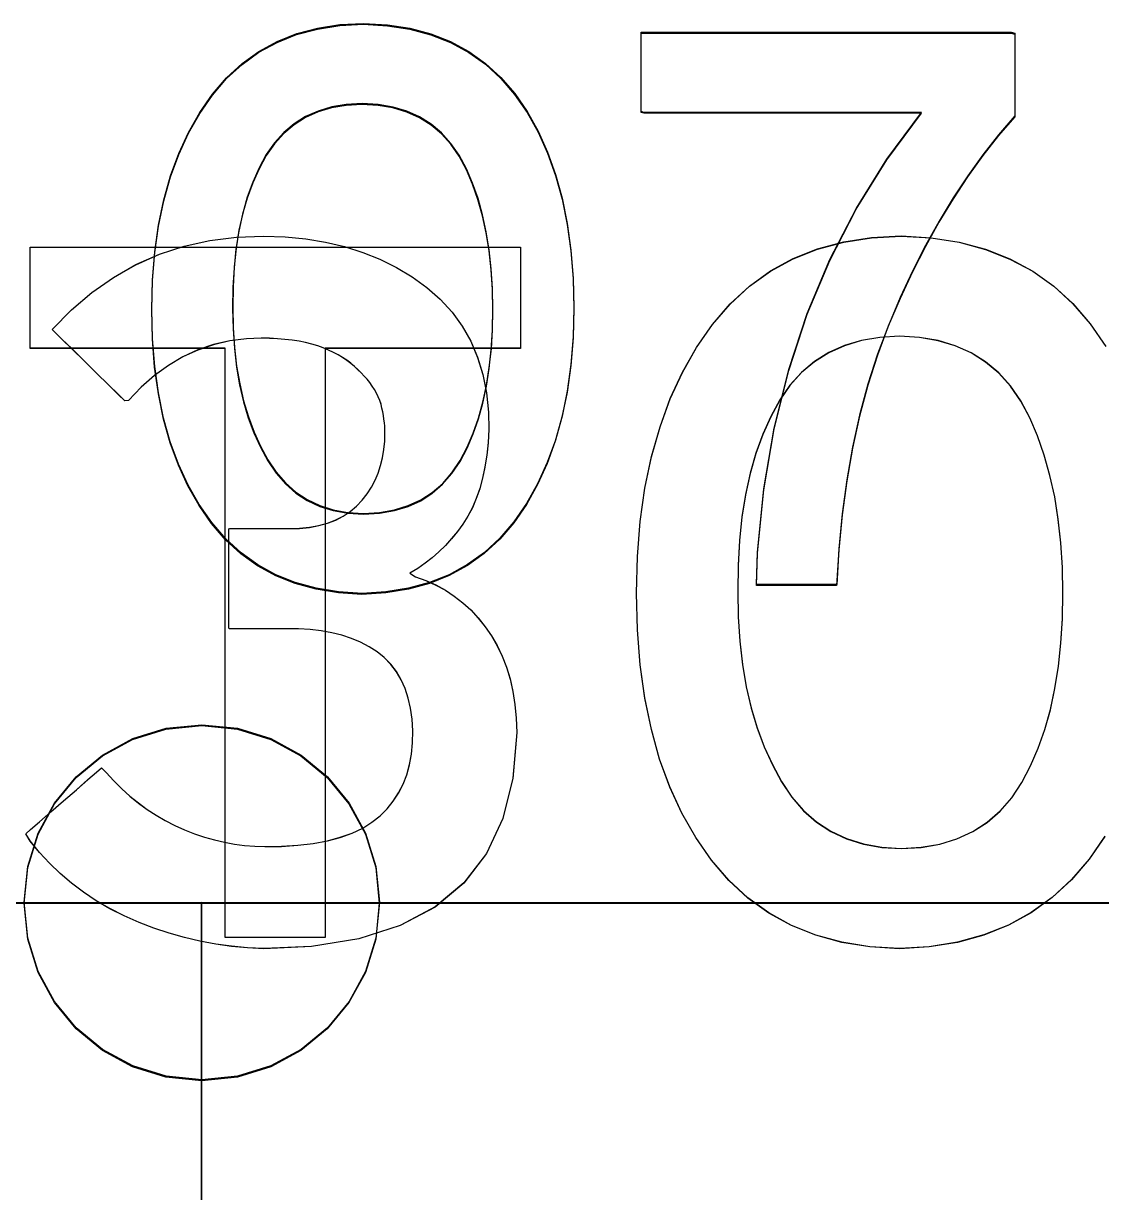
# Model space of a CAD drawing. Extents: x 1 to 47.7, y 0.2 to 35.
# Drawn here: x 35.0458 to 35.1976, y 12.1491 to 12.3136 of the extents above; entities that cross this region are included whole.
import ezdxf

# ---------------------------------------------------------------- set-up
doc = ezdxf.new("R2010")
doc.units = 0
doc.header["$MEASUREMENT"] = 0
for name, color, linetype in [('5_1___24__TARGET_LEDS___12', 7, 'CONTINUOUS'), ('6_2___8__INDEPENDENT_INPUT', 7, 'CONTINUOUS'), ('6_3___8__OPTOISO_INDEPENDE', 7, 'CONTINUOUS'), ('6_4___24__OPTOISO_INDEPEND', 7, 'CONTINUOUS'), ('6_5___8__INDEPENDENT_INPUT', 7, 'CONTINUOUS'), ('6_6___8__INDEPENDENT_INPUT', 7, 'CONTINUOUS'), ('6_7___8__OPTOISO_INDEPENDE', 7, 'CONTINUOUS'), ('6_8___8__OPTOISO_INDEPENDE', 7, 'CONTINUOUS')]:
    doc.layers.add(name, color=color, linetype=linetype)

msp = doc.modelspace()

# ---------------------------------------------------------------- linework, layer by layer
at = {"layer": '5_1___24__TARGET_LEDS___12'}
for points in [[(35.12326, 12.27351), (35.12316, 12.26939), (35.12285, 12.26547), (35.12233, 12.26173), (35.1216, 12.25819), (35.12066, 12.25483), (35.11951, 12.25167), (35.11816, 12.2487), (35.1166, 12.24591), (35.11482, 12.24333), (35.11284, 12.24103), (35.11067, 12.23902), (35.10829, 12.23731), (35.10572, 12.2359), (35.10295, 12.23479), (35.09998, 12.23398), (35.09682, 12.23347), (35.09345, 12.23326), (35.09013, 12.23347), (35.08699, 12.23398), (35.08406, 12.23478), (35.08131, 12.23588), (35.07877, 12.23728), (35.07641, 12.23897), (35.07425, 12.24095), (35.07229, 12.24323), (35.07052, 12.24578), (35.06896, 12.24852), (35.06761, 12.25146), (35.06646, 12.2546), (35.06552, 12.25794), (35.06479, 12.26148), (35.06427, 12.26522), (35.06396, 12.26916), (35.06386, 12.2733), (35.06396, 12.27742), (35.06428, 12.28136), (35.06481, 12.2851), (35.06555, 12.28866), (35.0665, 12.29202), (35.06766, 12.29519), (35.06903, 12.29816), (35.07061, 12.30095), (35.0724, 12.30354), (35.07439, 12.30585), (35.07657, 12.30785), (35.07894, 12.30956), (35.0815, 12.31095), (35.08425, 12.31205), (35.0872, 12.31283), (35.09034, 12.31332), (35.09367, 12.3135), (35.09703, 12.3133), (35.10019, 12.3128), (35.10315, 12.31201), (35.10591, 12.31093), (35.10847, 12.30954), (35.11083, 12.30787), (35.11298, 12.30589), (35.11494, 12.30362), (35.11669, 12.30107), (35.11823, 12.29832), (35.11956, 12.29537), (35.12069, 12.29222), (35.12162, 12.28888), (35.12234, 12.28533), (35.12285, 12.28159), (35.12316, 12.27765)], [(35.18534, 12.30048), (35.18305, 12.29783), (35.18084, 12.29501), (35.1787, 12.29205), (35.17664, 12.28893), (35.17466, 12.28565), (35.17276, 12.28222), (35.17094, 12.27864), (35.16919, 12.2749), (35.16752, 12.27099), (35.166, 12.26692), (35.16466, 12.26271), (35.16349, 12.25836), (35.1625, 12.25386), (35.16168, 12.24923), (35.16103, 12.24446), (35.16056, 12.23955), (35.16026, 12.2345), (35.15983, 12.2345), (35.15867, 12.2345), (35.15701, 12.2345), (35.15507, 12.2345), (35.15308, 12.2345), (35.15125, 12.2345), (35.14981, 12.2345), (35.14899, 12.2345), (35.14911, 12.23908), (35.15001, 12.24797), (35.15148, 12.25654), (35.15352, 12.26478), (35.15612, 12.27268), (35.15929, 12.28025), (35.16302, 12.28749), (35.16733, 12.2944), (35.1722, 12.30097), (35.17069, 12.30097), (35.16667, 12.30097), (35.16092, 12.30097), (35.15421, 12.30097), (35.1473, 12.30097), (35.14097, 12.30097), (35.13598, 12.30097), (35.13312, 12.30097), (35.13273, 12.30108), (35.13273, 12.3019), (35.13273, 12.30332), (35.13273, 12.30513), (35.13273, 12.30711), (35.13273, 12.30903), (35.13273, 12.31067), (35.13273, 12.31182), (35.13273, 12.31225), (35.13474, 12.31225), (35.1401, 12.31225), (35.14777, 12.31225), (35.15672, 12.31225), (35.16593, 12.31225), (35.17437, 12.31225), (35.18101, 12.31225), (35.18482, 12.31225), (35.18534, 12.31213), (35.18534, 12.31128), (35.18534, 12.30979), (35.18534, 12.30791), (35.18534, 12.30585), (35.18534, 12.30385), (35.18534, 12.30213), (35.18534, 12.30093)], [(35.11187, 12.2733), (35.11181, 12.27619), (35.11164, 12.27896), (35.11135, 12.28161), (35.11094, 12.28414), (35.11042, 12.28655), (35.10978, 12.28883), (35.10902, 12.29099), (35.10815, 12.29303), (35.10714, 12.29493), (35.10597, 12.29662), (35.10465, 12.29808), (35.10317, 12.29932), (35.10153, 12.30035), (35.09975, 12.30115), (35.0978, 12.30172), (35.09571, 12.30208), (35.09345, 12.30222), (35.09124, 12.30208), (35.08918, 12.30173), (35.08727, 12.30116), (35.08551, 12.30037), (35.0839, 12.29936), (35.08244, 12.29814), (35.08113, 12.29669), (35.07998, 12.29503), (35.07896, 12.29316), (35.07807, 12.29117), (35.0773, 12.28904), (35.07665, 12.28678), (35.07612, 12.28439), (35.07572, 12.28186), (35.07544, 12.27921), (35.07528, 12.27643), (35.07525, 12.27351), (35.07531, 12.27063), (35.07549, 12.26788), (35.0758, 12.26525), (35.07623, 12.26274), (35.07678, 12.26036), (35.07745, 12.25811), (35.07825, 12.25598), (35.07916, 12.25397), (35.0802, 12.25206), (35.08136, 12.25032), (35.08267, 12.24881), (35.08413, 12.24752), (35.08574, 12.24647), (35.0875, 12.24564), (35.08941, 12.24504), (35.09146, 12.24467), (35.09367, 12.24453), (35.09592, 12.24467), (35.09801, 12.24504), (35.09994, 12.24563), (35.10172, 12.24644), (35.10334, 12.24748), (35.1048, 12.24875), (35.10611, 12.25025), (35.10726, 12.25196), (35.10824, 12.25385), (35.10909, 12.25584), (35.10983, 12.25795), (35.11045, 12.26018), (35.11096, 12.26255), (35.11136, 12.26505), (35.11164, 12.26767), (35.11181, 12.27042)], [(35.09589, 12.18979), (35.09538, 12.18475), (35.09393, 12.18005), (35.09162, 12.17581), (35.08857, 12.17211), (35.08487, 12.16906), (35.08063, 12.16675), (35.07594, 12.1653), (35.07091, 12.16479), (35.06586, 12.1653), (35.06116, 12.16675), (35.05691, 12.16906), (35.05321, 12.17211), (35.05016, 12.17581), (35.04786, 12.18005), (35.0464, 12.18475), (35.0459, 12.18979), (35.0464, 12.19482), (35.04786, 12.19952), (35.05016, 12.20376), (35.05321, 12.20746), (35.05691, 12.21051), (35.06116, 12.21282), (35.06586, 12.21427), (35.07091, 12.21478), (35.07594, 12.21427), (35.08063, 12.21282), (35.08487, 12.21051), (35.08857, 12.20746), (35.09162, 12.20376), (35.09393, 12.19952), (35.09538, 12.19482)]]:
    msp.add_lwpolyline(points, close=True, dxfattribs=at)
for points in [[(34.77089, 12.1398), (34.77089, 12.18979), (35.07088, 12.18977)], [(35.07088, 12.1398), (35.07088, 12.18979), (35.37088, 12.18977)]]:
    msp.add_lwpolyline(points, dxfattribs=at)
at = {"layer": '6_2___8__INDEPENDENT_INPUT'}
msp.add_lwpolyline([(35.11525, 12.2138), (35.11469, 12.20736), (35.11326, 12.20169), (35.11096, 12.19678), (35.10779, 12.19263), (35.10374, 12.18925), (35.09882, 12.18664), (35.09303, 12.18479), (35.08636, 12.1837), (35.07963, 12.18339), (35.07735, 12.1835), (35.07509, 12.18371), (35.07286, 12.18402), (35.07065, 12.18443), (35.06847, 12.18494), (35.06631, 12.18555), (35.06418, 12.18627), (35.06207, 12.18708), (35.05998, 12.188), (35.05797, 12.18902), (35.05606, 12.19013), (35.05426, 12.19133), (35.05255, 12.1926), (35.05095, 12.19396), (35.04945, 12.19541), (35.04805, 12.19693), (35.04676, 12.19854), (35.04613, 12.19956), (35.04681, 12.20015), (35.04805, 12.20123), (35.04966, 12.20263), (35.05145, 12.2042), (35.05325, 12.20577), (35.05486, 12.20717), (35.05609, 12.20825), (35.05677, 12.20884), (35.05744, 12.2082), (35.05852, 12.20701), (35.05964, 12.2059), (35.06079, 12.20486), (35.06198, 12.20389), (35.0632, 12.20299), (35.06447, 12.20217), (35.06577, 12.20141), (35.0671, 12.20072), (35.06849, 12.20011), (35.06989, 12.19957), (35.07129, 12.19909), (35.0727, 12.19869), (35.07411, 12.19836), (35.07552, 12.1981), (35.07694, 12.19792), (35.07836, 12.1978), (35.07978, 12.19775), (35.08211, 12.19779), (35.08443, 12.19795), (35.08659, 12.19821), (35.08858, 12.19858), (35.0904, 12.19906), (35.09206, 12.19966), (35.09355, 12.20036), (35.09486, 12.20118), (35.09602, 12.20211), (35.097, 12.20309), (35.09786, 12.20415), (35.09861, 12.2053), (35.09924, 12.20654), (35.09975, 12.20787), (35.10014, 12.20928), (35.10042, 12.21078), (35.10058, 12.21237), (35.10062, 12.21404), (35.10052, 12.21568), (35.1003, 12.21722), (35.09997, 12.21866), (35.09952, 12.22), (35.09896, 12.22124), (35.09829, 12.22237), (35.0975, 12.22341), (35.09659, 12.22435), (35.09557, 12.22517), (35.09445, 12.22589), (35.09325, 12.22651), (35.09197, 12.22705), (35.09063, 12.2275), (35.08921, 12.22786), (35.08771, 12.22813), (35.08614, 12.22831), (35.0845, 12.22841), (35.08346, 12.22842), (35.08291, 12.22842), (35.0819, 12.22842), (35.08058, 12.22842), (35.07912, 12.22842), (35.07765, 12.22842), (35.07633, 12.22842), (35.07532, 12.22842), (35.07477, 12.22842), (35.07471, 12.22859), (35.07471, 12.22959), (35.07471, 12.23129), (35.07471, 12.23345), (35.07471, 12.23581), (35.07471, 12.23813), (35.07471, 12.24018), (35.07471, 12.24171), (35.07471, 12.24247), (35.07487, 12.24251), (35.07556, 12.24251), (35.07666, 12.24251), (35.07801, 12.24251), (35.07947, 12.24251), (35.08089, 12.24251), (35.08212, 12.24251), (35.083, 12.24251), (35.08339, 12.24251), (35.08467, 12.24255), (35.08607, 12.24269), (35.08739, 12.24293), (35.08861, 12.24328), (35.08976, 12.24372), (35.09082, 12.24427), (35.09179, 12.24492), (35.09268, 12.24568), (35.09348, 12.24653), (35.09416, 12.24742), (35.09477, 12.24835), (35.09529, 12.24932), (35.09573, 12.25033), (35.09608, 12.25139), (35.09636, 12.25249), (35.09655, 12.25364), (35.09666, 12.25483), (35.09669, 12.25595), (35.09668, 12.25643), (35.09666, 12.25692), (35.09661, 12.25741), (35.09655, 12.25792), (35.09647, 12.25843), (35.09638, 12.25894), (35.09627, 12.25947), (35.09614, 12.26), (35.09598, 12.26054), (35.09575, 12.26106), (35.09549, 12.26158), (35.09521, 12.26208), (35.09489, 12.26258), (35.09455, 12.26306), (35.09417, 12.26353), (35.09377, 12.26398), (35.09334, 12.26443), (35.09289, 12.26488), (35.09239, 12.26534), (35.09187, 12.26577), (35.09131, 12.26619), (35.09072, 12.26659), (35.09009, 12.26696), (35.08943, 12.26732), (35.08874, 12.26765), (35.08801, 12.26796), (35.08723, 12.26824), (35.0864, 12.26848), (35.08552, 12.2687), (35.08459, 12.26888), (35.08362, 12.26903), (35.0826, 12.26915), (35.08154, 12.26923), (35.08043, 12.26929), (35.07928, 12.26931), (35.0772, 12.26923), (35.07484, 12.26893), (35.07255, 12.2684), (35.07035, 12.26765), (35.06823, 12.26668), (35.0662, 12.26548), (35.06424, 12.26405), (35.06237, 12.26241), (35.06058, 12.26053), (35.06006, 12.26052), (35.05914, 12.26141), (35.05777, 12.26277), (35.05611, 12.2644), (35.05434, 12.26613), (35.05266, 12.26779), (35.05123, 12.26919), (35.05024, 12.27016), (35.04987, 12.27053), (35.05259, 12.2733), (35.05545, 12.27575), (35.05847, 12.27787), (35.06164, 12.27966), (35.06495, 12.28112), (35.06842, 12.28226), (35.07204, 12.28306), (35.07581, 12.28354), (35.0796, 12.28368), (35.08262, 12.28357), (35.08553, 12.28329), (35.08832, 12.28283), (35.09099, 12.2822), (35.09355, 12.2814), (35.09598, 12.28042), (35.0983, 12.27927), (35.10051, 12.27795), (35.10259, 12.27645), (35.10447, 12.27479), (35.10613, 12.27297), (35.10756, 12.271), (35.10876, 12.26889), (35.10973, 12.26662), (35.11047, 12.2642), (35.11099, 12.26163), (35.11128, 12.25891), (35.11132, 12.25647), (35.1112, 12.25461), (35.11102, 12.25285), (35.11076, 12.25118), (35.11042, 12.24961), (35.11002, 12.24813), (35.10954, 12.24675), (35.10899, 12.24546), (35.10836, 12.24427), (35.10765, 12.24316), (35.10688, 12.2421), (35.10606, 12.24109), (35.1052, 12.24015), (35.10429, 12.23925), (35.10334, 12.23842), (35.10235, 12.23764), (35.1013, 12.23691), (35.10021, 12.23624), (35.10099, 12.23574), (35.10246, 12.2352), (35.10386, 12.23457), (35.10519, 12.23384), (35.10645, 12.23301), (35.10764, 12.23208), (35.10876, 12.23106), (35.10981, 12.22993), (35.11079, 12.22871), (35.11169, 12.22741), (35.1125, 12.22603), (35.1132, 12.22456), (35.1138, 12.223), (35.1143, 12.22134), (35.11469, 12.21959), (35.11498, 12.21775), (35.11516, 12.21582)], close=True, dxfattribs=at)
at = {"layer": '6_3___8__OPTOISO_INDEPENDE'}
msp.add_lwpolyline([(35.11525, 12.2138), (35.11469, 12.20736), (35.11326, 12.20169), (35.11096, 12.19678), (35.10779, 12.19263), (35.10374, 12.18925), (35.09882, 12.18664), (35.09303, 12.18479), (35.08636, 12.1837), (35.07963, 12.18339), (35.07735, 12.1835), (35.07509, 12.18371), (35.07286, 12.18402), (35.07065, 12.18443), (35.06847, 12.18494), (35.06631, 12.18555), (35.06418, 12.18627), (35.06207, 12.18708), (35.05998, 12.188), (35.05797, 12.18902), (35.05606, 12.19013), (35.05426, 12.19133), (35.05255, 12.1926), (35.05095, 12.19396), (35.04945, 12.19541), (35.04805, 12.19693), (35.04676, 12.19854), (35.04613, 12.19956), (35.04681, 12.20015), (35.04805, 12.20123), (35.04966, 12.20263), (35.05145, 12.2042), (35.05325, 12.20577), (35.05486, 12.20717), (35.05609, 12.20825), (35.05677, 12.20884), (35.05744, 12.2082), (35.05852, 12.20701), (35.05964, 12.2059), (35.06079, 12.20486), (35.06198, 12.20389), (35.0632, 12.20299), (35.06447, 12.20217), (35.06577, 12.20141), (35.0671, 12.20072), (35.06849, 12.20011), (35.06989, 12.19957), (35.07129, 12.19909), (35.0727, 12.19869), (35.07411, 12.19836), (35.07552, 12.1981), (35.07694, 12.19792), (35.07836, 12.1978), (35.07978, 12.19775), (35.08211, 12.19779), (35.08443, 12.19795), (35.08659, 12.19821), (35.08858, 12.19858), (35.0904, 12.19906), (35.09206, 12.19966), (35.09355, 12.20036), (35.09486, 12.20118), (35.09602, 12.20211), (35.097, 12.20309), (35.09786, 12.20415), (35.09861, 12.2053), (35.09924, 12.20654), (35.09975, 12.20787), (35.10014, 12.20928), (35.10042, 12.21078), (35.10058, 12.21237), (35.10062, 12.21404), (35.10052, 12.21568), (35.1003, 12.21722), (35.09997, 12.21866), (35.09952, 12.22), (35.09896, 12.22124), (35.09829, 12.22237), (35.0975, 12.22341), (35.09659, 12.22435), (35.09557, 12.22517), (35.09445, 12.22589), (35.09325, 12.22651), (35.09197, 12.22705), (35.09063, 12.2275), (35.08921, 12.22786), (35.08771, 12.22813), (35.08614, 12.22831), (35.0845, 12.22841), (35.08346, 12.22842), (35.08291, 12.22842), (35.0819, 12.22842), (35.08058, 12.22842), (35.07912, 12.22842), (35.07765, 12.22842), (35.07633, 12.22842), (35.07532, 12.22842), (35.07477, 12.22842), (35.07471, 12.22859), (35.07471, 12.22959), (35.07471, 12.23129), (35.07471, 12.23345), (35.07471, 12.23581), (35.07471, 12.23813), (35.07471, 12.24018), (35.07471, 12.24171), (35.07471, 12.24247), (35.07487, 12.24251), (35.07556, 12.24251), (35.07666, 12.24251), (35.07801, 12.24251), (35.07947, 12.24251), (35.08089, 12.24251), (35.08212, 12.24251), (35.083, 12.24251), (35.08339, 12.24251), (35.08467, 12.24255), (35.08607, 12.24269), (35.08739, 12.24293), (35.08861, 12.24328), (35.08976, 12.24372), (35.09082, 12.24427), (35.09179, 12.24492), (35.09268, 12.24568), (35.09348, 12.24653), (35.09416, 12.24742), (35.09477, 12.24835), (35.09529, 12.24932), (35.09573, 12.25033), (35.09608, 12.25139), (35.09636, 12.25249), (35.09655, 12.25364), (35.09666, 12.25483), (35.09669, 12.25595), (35.09668, 12.25643), (35.09666, 12.25692), (35.09661, 12.25741), (35.09655, 12.25792), (35.09647, 12.25843), (35.09638, 12.25894), (35.09627, 12.25947), (35.09614, 12.26), (35.09598, 12.26054), (35.09575, 12.26106), (35.09549, 12.26158), (35.09521, 12.26208), (35.09489, 12.26258), (35.09455, 12.26306), (35.09417, 12.26353), (35.09377, 12.26398), (35.09334, 12.26443), (35.09289, 12.26488), (35.09239, 12.26534), (35.09187, 12.26577), (35.09131, 12.26619), (35.09072, 12.26659), (35.09009, 12.26696), (35.08943, 12.26732), (35.08874, 12.26765), (35.08801, 12.26796), (35.08723, 12.26824), (35.0864, 12.26848), (35.08552, 12.2687), (35.08459, 12.26888), (35.08362, 12.26903), (35.0826, 12.26915), (35.08154, 12.26923), (35.08043, 12.26929), (35.07928, 12.26931), (35.0772, 12.26923), (35.07484, 12.26893), (35.07255, 12.2684), (35.07035, 12.26765), (35.06823, 12.26668), (35.0662, 12.26548), (35.06424, 12.26405), (35.06237, 12.26241), (35.06058, 12.26053), (35.06006, 12.26052), (35.05914, 12.26141), (35.05777, 12.26277), (35.05611, 12.2644), (35.05434, 12.26613), (35.05266, 12.26779), (35.05123, 12.26919), (35.05024, 12.27016), (35.04987, 12.27053), (35.05259, 12.2733), (35.05545, 12.27575), (35.05847, 12.27787), (35.06164, 12.27966), (35.06495, 12.28112), (35.06842, 12.28226), (35.07204, 12.28306), (35.07581, 12.28354), (35.0796, 12.28368), (35.08262, 12.28357), (35.08553, 12.28329), (35.08832, 12.28283), (35.09099, 12.2822), (35.09355, 12.2814), (35.09598, 12.28042), (35.0983, 12.27927), (35.10051, 12.27795), (35.10259, 12.27645), (35.10447, 12.27479), (35.10613, 12.27297), (35.10756, 12.271), (35.10876, 12.26889), (35.10973, 12.26662), (35.11047, 12.2642), (35.11099, 12.26163), (35.11128, 12.25891), (35.11132, 12.25647), (35.1112, 12.25461), (35.11102, 12.25285), (35.11076, 12.25118), (35.11042, 12.24961), (35.11002, 12.24813), (35.10954, 12.24675), (35.10899, 12.24546), (35.10836, 12.24427), (35.10765, 12.24316), (35.10688, 12.2421), (35.10606, 12.24109), (35.1052, 12.24015), (35.10429, 12.23925), (35.10334, 12.23842), (35.10235, 12.23764), (35.1013, 12.23691), (35.10021, 12.23624), (35.10099, 12.23574), (35.10246, 12.2352), (35.10386, 12.23457), (35.10519, 12.23384), (35.10645, 12.23301), (35.10764, 12.23208), (35.10876, 12.23106), (35.10981, 12.22993), (35.11079, 12.22871), (35.11169, 12.22741), (35.1125, 12.22603), (35.1132, 12.22456), (35.1138, 12.223), (35.1143, 12.22134), (35.11469, 12.21959), (35.11498, 12.21775), (35.11516, 12.21582)], close=True, dxfattribs=at)
at = {"layer": '6_4___24__OPTOISO_INDEPEND'}
for points in [[(35.12328, 12.27364), (35.12317, 12.26952), (35.12286, 12.2656), (35.12234, 12.26186), (35.12161, 12.25832), (35.12067, 12.25496), (35.11953, 12.2518), (35.11817, 12.24883), (35.11661, 12.24604), (35.11483, 12.24346), (35.11286, 12.24115), (35.11068, 12.23915), (35.10831, 12.23744), (35.10574, 12.23603), (35.10297, 12.23492), (35.1, 12.23411), (35.09683, 12.2336), (35.09347, 12.23338), (35.09014, 12.2336), (35.08701, 12.23411), (35.08407, 12.23491), (35.08133, 12.23601), (35.07878, 12.2374), (35.07643, 12.23909), (35.07427, 12.24108), (35.07231, 12.24336), (35.07054, 12.24591), (35.06898, 12.24865), (35.06762, 12.25159), (35.06647, 12.25473), (35.06554, 12.25807), (35.06481, 12.26161), (35.06429, 12.26535), (35.06397, 12.26928), (35.06387, 12.27342), (35.06398, 12.27755), (35.06429, 12.28149), (35.06482, 12.28523), (35.06556, 12.28879), (35.06651, 12.29215), (35.06767, 12.29531), (35.06904, 12.29829), (35.07062, 12.30108), (35.07241, 12.30367), (35.0744, 12.30598), (35.07658, 12.30798), (35.07895, 12.30969), (35.08151, 12.31108), (35.08427, 12.31218), (35.08721, 12.31296), (35.09035, 12.31345), (35.09368, 12.31363), (35.09704, 12.31343), (35.1002, 12.31293), (35.10316, 12.31214), (35.10592, 12.31106), (35.10848, 12.30967), (35.11084, 12.30799), (35.113, 12.30602), (35.11495, 12.30375), (35.1167, 12.3012), (35.11824, 12.29845), (35.11958, 12.2955), (35.12071, 12.29235), (35.12163, 12.28901), (35.12235, 12.28546), (35.12287, 12.28172), (35.12317, 12.27778)], [(35.18536, 12.30061), (35.18306, 12.29795), (35.18085, 12.29514), (35.17871, 12.29218), (35.17665, 12.28906), (35.17467, 12.28578), (35.17277, 12.28235), (35.17095, 12.27877), (35.1692, 12.27503), (35.16754, 12.27112), (35.16602, 12.26705), (35.16467, 12.26283), (35.1635, 12.25848), (35.16251, 12.25399), (35.16169, 12.24936), (35.16104, 12.24459), (35.16057, 12.23968), (35.16028, 12.23463), (35.15984, 12.23463), (35.15868, 12.23463), (35.15702, 12.23463), (35.15508, 12.23463), (35.15309, 12.23463), (35.15126, 12.23463), (35.14982, 12.23463), (35.149, 12.23463), (35.14912, 12.23921), (35.15003, 12.2481), (35.15149, 12.25667), (35.15353, 12.2649), (35.15613, 12.27281), (35.1593, 12.28038), (35.16304, 12.28762), (35.16734, 12.29452), (35.17221, 12.3011), (35.1707, 12.3011), (35.16669, 12.3011), (35.16093, 12.3011), (35.15422, 12.3011), (35.14731, 12.3011), (35.14098, 12.3011), (35.136, 12.3011), (35.13314, 12.3011), (35.13274, 12.30121), (35.13274, 12.30203), (35.13274, 12.30345), (35.13274, 12.30526), (35.13274, 12.30724), (35.13274, 12.30916), (35.13274, 12.3108), (35.13274, 12.31195), (35.13274, 12.31238), (35.13476, 12.31238), (35.14011, 12.31238), (35.14778, 12.31238), (35.15673, 12.31238), (35.16594, 12.31238), (35.17438, 12.31238), (35.18102, 12.31238), (35.18483, 12.31238), (35.18536, 12.31226), (35.18536, 12.31141), (35.18536, 12.30992), (35.18536, 12.30804), (35.18536, 12.30598), (35.18536, 12.30397), (35.18536, 12.30226), (35.18536, 12.30106)], [(35.11188, 12.27342), (35.11183, 12.27632), (35.11165, 12.27909), (35.11136, 12.28174), (35.11095, 12.28427), (35.11043, 12.28667), (35.10979, 12.28896), (35.10903, 12.29112), (35.10816, 12.29316), (35.10715, 12.29506), (35.10598, 12.29674), (35.10466, 12.29821), (35.10318, 12.29945), (35.10155, 12.30047), (35.09976, 12.30127), (35.09782, 12.30185), (35.09572, 12.30221), (35.09347, 12.30235), (35.09125, 12.30221), (35.08919, 12.30186), (35.08728, 12.30129), (35.08552, 12.3005), (35.08391, 12.29949), (35.08245, 12.29826), (35.08115, 12.29682), (35.07999, 12.29516), (35.07898, 12.29329), (35.07808, 12.2913), (35.07731, 12.28917), (35.07666, 12.28691), (35.07614, 12.28451), (35.07573, 12.28199), (35.07545, 12.27934), (35.0753, 12.27656), (35.07526, 12.27364), (35.07532, 12.27076), (35.07551, 12.26801), (35.07581, 12.26538), (35.07624, 12.26287), (35.07679, 12.26049), (35.07746, 12.25824), (35.07826, 12.25611), (35.07918, 12.2541), (35.08021, 12.25219), (35.08137, 12.25045), (35.08269, 12.24894), (35.08415, 12.24765), (35.08576, 12.2466), (35.08752, 12.24577), (35.08942, 12.24517), (35.09148, 12.2448), (35.09368, 12.24466), (35.09593, 12.2448), (35.09802, 12.24517), (35.09996, 12.24576), (35.10173, 12.24657), (35.10335, 12.24761), (35.10482, 12.24888), (35.10612, 12.25037), (35.10727, 12.25209), (35.10826, 12.25398), (35.1091, 12.25596), (35.10984, 12.25808), (35.11046, 12.26031), (35.11098, 12.26268), (35.11137, 12.26517), (35.11166, 12.2678), (35.11183, 12.27055)], [(35.09591, 12.18992), (35.0954, 12.18488), (35.09394, 12.18019), (35.09163, 12.17594), (35.08858, 12.17224), (35.08488, 12.16919), (35.08064, 12.16688), (35.07595, 12.16543), (35.07092, 12.16492), (35.06588, 12.16543), (35.06118, 12.16688), (35.05693, 12.16919), (35.05323, 12.17224), (35.05018, 12.17594), (35.04787, 12.18019), (35.04642, 12.18488), (35.04591, 12.18992), (35.04642, 12.19495), (35.04787, 12.19965), (35.05018, 12.20389), (35.05323, 12.20759), (35.05693, 12.21064), (35.06118, 12.21295), (35.06588, 12.21441), (35.07092, 12.21491), (35.07595, 12.21441), (35.08064, 12.21295), (35.08488, 12.21064), (35.08858, 12.20759), (35.09163, 12.20389), (35.09394, 12.19965), (35.0954, 12.19495)]]:
    msp.add_lwpolyline(points, close=True, dxfattribs=at)
for points in [[(34.77089, 12.13994), (34.77089, 12.18992), (35.0709, 12.1899)], [(35.0709, 12.13994), (35.0709, 12.18992), (35.37089, 12.1899)]]:
    msp.add_lwpolyline(points, dxfattribs=at)
at = {"layer": '6_5___8__INDEPENDENT_INPUT'}
for points in [[(35.19803, 12.19922), (35.19581, 12.19599), (35.19334, 12.19311), (35.19061, 12.1906), (35.18765, 12.18847), (35.18443, 12.1867), (35.18097, 12.18532), (35.17726, 12.1843), (35.1733, 12.18366), (35.16909, 12.1834), (35.16493, 12.18366), (35.16101, 12.1843), (35.15734, 12.1853), (35.15391, 12.18667), (35.15072, 12.18842), (35.14778, 12.19053), (35.14508, 12.19302), (35.14263, 12.19587), (35.14042, 12.19905), (35.13847, 12.20248), (35.13678, 12.20616), (35.13535, 12.21008), (35.13418, 12.21425), (35.13326, 12.21868), (35.13261, 12.22335), (35.13222, 12.22827), (35.13209, 12.23345), (35.13223, 12.23861), (35.13262, 12.24353), (35.13328, 12.24821), (35.13421, 12.25265), (35.1354, 12.25685), (35.13685, 12.26081), (35.13856, 12.26453), (35.14054, 12.26801), (35.14278, 12.27125), (35.14526, 12.27414), (35.14798, 12.27665), (35.15094, 12.27878), (35.15415, 12.28052), (35.15759, 12.28189), (35.16127, 12.28287), (35.16519, 12.28348), (35.16935, 12.2837), (35.17355, 12.28345), (35.17751, 12.28283), (35.18121, 12.28184), (35.18466, 12.28048), (35.18786, 12.27876), (35.19081, 12.27666), (35.1935, 12.27419), (35.19595, 12.27135), (35.19814, 12.26817)], [(35.08828, 12.2679), (35.08828, 12.18496), (35.07418, 12.18496), (35.07418, 12.2679), (35.04673, 12.2679), (35.04673, 12.28214), (35.11578, 12.28214), (35.11578, 12.2679), (35.08828, 12.2679)]]:
    msp.add_lwpolyline(points, dxfattribs=at)
msp.add_lwpolyline([(35.19211, 12.23345), (35.19204, 12.23706), (35.19182, 12.24053), (35.19146, 12.24384), (35.19095, 12.247), (35.19029, 12.25001), (35.18949, 12.25287), (35.18854, 12.25557), (35.18745, 12.25812), (35.18619, 12.26049), (35.18473, 12.2626), (35.18308, 12.26443), (35.18123, 12.26598), (35.17919, 12.26726), (35.17695, 12.26826), (35.17453, 12.26898), (35.17191, 12.26943), (35.16909, 12.2696), (35.16633, 12.26943), (35.16375, 12.26899), (35.16135, 12.26827), (35.15915, 12.26729), (35.15714, 12.26603), (35.15532, 12.2645), (35.15369, 12.26269), (35.15225, 12.26062), (35.15098, 12.25829), (35.14986, 12.25579), (35.1489, 12.25313), (35.14809, 12.2503), (35.14743, 12.24731), (35.14692, 12.24416), (35.14657, 12.24084), (35.14638, 12.23736), (35.14634, 12.23372), (35.14641, 12.23012), (35.14664, 12.22667), (35.14702, 12.22338), (35.14755, 12.22025), (35.14824, 12.21728), (35.14908, 12.21446), (35.15008, 12.2118), (35.15122, 12.20929), (35.15251, 12.2069), (35.15397, 12.20472), (35.15561, 12.20283), (35.15743, 12.20123), (35.15945, 12.19991), (35.16164, 12.19888), (35.16403, 12.19813), (35.1666, 12.19767), (35.16935, 12.1975), (35.17216, 12.19767), (35.17478, 12.19812), (35.1772, 12.19886), (35.17942, 12.19988), (35.18144, 12.20118), (35.18327, 12.20277), (35.1849, 12.20463), (35.18634, 12.20678), (35.18757, 12.20914), (35.18863, 12.21162), (35.18956, 12.21426), (35.19034, 12.21706), (35.19098, 12.22001), (35.19147, 12.22313), (35.19183, 12.22641), (35.19204, 12.22985)], close=True, dxfattribs=at)
at = {"layer": '6_6___8__INDEPENDENT_INPUT'}
msp.add_lwpolyline([(35.11525, 12.21381), (35.11469, 12.20737), (35.11326, 12.20169), (35.11096, 12.19678), (35.10779, 12.19264), (35.10374, 12.18926), (35.09882, 12.18664), (35.09303, 12.18479), (35.08636, 12.18371), (35.07963, 12.1834), (35.07735, 12.18351), (35.07509, 12.18372), (35.07286, 12.18403), (35.07065, 12.18444), (35.06847, 12.18495), (35.06631, 12.18556), (35.06418, 12.18627), (35.06207, 12.18708), (35.05998, 12.188), (35.05797, 12.18903), (35.05606, 12.19014), (35.05426, 12.19133), (35.05255, 12.19261), (35.05095, 12.19397), (35.04945, 12.19541), (35.04805, 12.19694), (35.04676, 12.19855), (35.04613, 12.19957), (35.04681, 12.20016), (35.04805, 12.20124), (35.04966, 12.20264), (35.05145, 12.20421), (35.05325, 12.20577), (35.05486, 12.20718), (35.05609, 12.20825), (35.05677, 12.20885), (35.05744, 12.2082), (35.05852, 12.20702), (35.05964, 12.20591), (35.06079, 12.20487), (35.06198, 12.2039), (35.0632, 12.203), (35.06447, 12.20217), (35.06577, 12.20142), (35.0671, 12.20073), (35.06849, 12.20012), (35.06989, 12.19957), (35.07129, 12.1991), (35.0727, 12.1987), (35.07411, 12.19837), (35.07552, 12.19811), (35.07694, 12.19792), (35.07836, 12.19781), (35.07978, 12.19776), (35.08211, 12.1978), (35.08443, 12.19795), (35.08659, 12.19821), (35.08858, 12.19859), (35.0904, 12.19907), (35.09206, 12.19966), (35.09355, 12.20037), (35.09486, 12.20119), (35.09602, 12.20211), (35.097, 12.20309), (35.09786, 12.20416), (35.09861, 12.20531), (35.09924, 12.20655), (35.09975, 12.20788), (35.10014, 12.20929), (35.10042, 12.21079), (35.10058, 12.21238), (35.10062, 12.21405), (35.10052, 12.21569), (35.1003, 12.21723), (35.09997, 12.21867), (35.09952, 12.22), (35.09896, 12.22124), (35.09829, 12.22238), (35.0975, 12.22342), (35.09659, 12.22435), (35.09557, 12.22518), (35.09445, 12.22589), (35.09325, 12.22652), (35.09197, 12.22705), (35.09063, 12.2275), (35.08921, 12.22786), (35.08771, 12.22813), (35.08614, 12.22832), (35.0845, 12.22841), (35.08346, 12.22843), (35.08291, 12.22843), (35.0819, 12.22843), (35.08058, 12.22843), (35.07912, 12.22843), (35.07765, 12.22843), (35.07633, 12.22843), (35.07532, 12.22843), (35.07477, 12.22843), (35.07471, 12.2286), (35.07471, 12.2296), (35.07471, 12.2313), (35.07471, 12.23345), (35.07471, 12.23581), (35.07471, 12.23814), (35.07471, 12.24019), (35.07471, 12.24172), (35.07471, 12.24248), (35.07487, 12.24252), (35.07556, 12.24252), (35.07666, 12.24252), (35.07801, 12.24252), (35.07947, 12.24252), (35.08089, 12.24252), (35.08212, 12.24252), (35.083, 12.24252), (35.08339, 12.24252), (35.08467, 12.24256), (35.08607, 12.2427), (35.08739, 12.24294), (35.08861, 12.24328), (35.08976, 12.24373), (35.09082, 12.24428), (35.09179, 12.24493), (35.09268, 12.24569), (35.09348, 12.24654), (35.09416, 12.24743), (35.09477, 12.24835), (35.09529, 12.24933), (35.09573, 12.25034), (35.09608, 12.2514), (35.09636, 12.2525), (35.09655, 12.25365), (35.09666, 12.25483), (35.09669, 12.25595), (35.09668, 12.25644), (35.09666, 12.25693), (35.09661, 12.25742), (35.09655, 12.25792), (35.09647, 12.25843), (35.09638, 12.25895), (35.09627, 12.25947), (35.09614, 12.26001), (35.09598, 12.26054), (35.09575, 12.26107), (35.09549, 12.26159), (35.09521, 12.26209), (35.09489, 12.26258), (35.09455, 12.26306), (35.09417, 12.26353), (35.09377, 12.26399), (35.09334, 12.26443), (35.09289, 12.26489), (35.09239, 12.26534), (35.09187, 12.26578), (35.09131, 12.2662), (35.09072, 12.26659), (35.09009, 12.26697), (35.08943, 12.26732), (35.08874, 12.26765), (35.08801, 12.26797), (35.08723, 12.26825), (35.0864, 12.26849), (35.08552, 12.2687), (35.08459, 12.26888), (35.08362, 12.26903), (35.0826, 12.26915), (35.08154, 12.26924), (35.08043, 12.2693), (35.07928, 12.26932), (35.0772, 12.26924), (35.07484, 12.26894), (35.07255, 12.26841), (35.07035, 12.26766), (35.06823, 12.26669), (35.0662, 12.26549), (35.06424, 12.26406), (35.06237, 12.26241), (35.06058, 12.26054), (35.06006, 12.26052), (35.05914, 12.26142), (35.05777, 12.26277), (35.05611, 12.26441), (35.05434, 12.26614), (35.05266, 12.2678), (35.05123, 12.2692), (35.05024, 12.27017), (35.04987, 12.27053), (35.05259, 12.27331), (35.05545, 12.27576), (35.05847, 12.27788), (35.06164, 12.27967), (35.06495, 12.28113), (35.06842, 12.28226), (35.07204, 12.28307), (35.07581, 12.28355), (35.0796, 12.28369), (35.08262, 12.28358), (35.08553, 12.28329), (35.08832, 12.28284), (35.09099, 12.28221), (35.09355, 12.2814), (35.09598, 12.28043), (35.0983, 12.27928), (35.10051, 12.27796), (35.10259, 12.27646), (35.10447, 12.27479), (35.10613, 12.27298), (35.10756, 12.27101), (35.10876, 12.26889), (35.10973, 12.26663), (35.11047, 12.26421), (35.11099, 12.26164), (35.11128, 12.25892), (35.11132, 12.25647), (35.1112, 12.25462), (35.11102, 12.25285), (35.11076, 12.25119), (35.11042, 12.24962), (35.11002, 12.24814), (35.10954, 12.24676), (35.10899, 12.24547), (35.10836, 12.24428), (35.10765, 12.24316), (35.10688, 12.24211), (35.10606, 12.2411), (35.1052, 12.24015), (35.10429, 12.23926), (35.10334, 12.23842), (35.10235, 12.23764), (35.1013, 12.23692), (35.10021, 12.23625), (35.10099, 12.23574), (35.10246, 12.23521), (35.10386, 12.23458), (35.10519, 12.23385), (35.10645, 12.23302), (35.10764, 12.23209), (35.10876, 12.23106), (35.10981, 12.22994), (35.11079, 12.22871), (35.11169, 12.22742), (35.1125, 12.22604), (35.1132, 12.22457), (35.1138, 12.223), (35.1143, 12.22135), (35.11469, 12.2196), (35.11498, 12.21776), (35.11516, 12.21583)], close=True, dxfattribs=at)
at = {"layer": '6_7___8__OPTOISO_INDEPENDE'}
msp.add_lwpolyline([(35.11525, 12.2138), (35.11469, 12.20736), (35.11326, 12.20169), (35.11096, 12.19678), (35.10779, 12.19263), (35.10374, 12.18925), (35.09882, 12.18664), (35.09303, 12.18479), (35.08636, 12.1837), (35.07963, 12.18339), (35.07735, 12.1835), (35.07509, 12.18371), (35.07286, 12.18402), (35.07065, 12.18443), (35.06847, 12.18494), (35.06631, 12.18555), (35.06418, 12.18627), (35.06207, 12.18708), (35.05998, 12.188), (35.05797, 12.18902), (35.05606, 12.19013), (35.05426, 12.19133), (35.05255, 12.1926), (35.05095, 12.19396), (35.04945, 12.19541), (35.04805, 12.19693), (35.04676, 12.19854), (35.04613, 12.19956), (35.04681, 12.20015), (35.04805, 12.20123), (35.04966, 12.20263), (35.05145, 12.2042), (35.05325, 12.20577), (35.05486, 12.20717), (35.05609, 12.20825), (35.05677, 12.20884), (35.05744, 12.2082), (35.05852, 12.20701), (35.05964, 12.2059), (35.06079, 12.20486), (35.06198, 12.20389), (35.0632, 12.20299), (35.06447, 12.20217), (35.06577, 12.20141), (35.0671, 12.20072), (35.06849, 12.20011), (35.06989, 12.19957), (35.07129, 12.19909), (35.0727, 12.19869), (35.07411, 12.19836), (35.07552, 12.1981), (35.07694, 12.19792), (35.07836, 12.1978), (35.07978, 12.19775), (35.08211, 12.19779), (35.08443, 12.19795), (35.08659, 12.19821), (35.08858, 12.19858), (35.0904, 12.19906), (35.09206, 12.19966), (35.09355, 12.20036), (35.09486, 12.20118), (35.09602, 12.20211), (35.097, 12.20309), (35.09786, 12.20415), (35.09861, 12.2053), (35.09924, 12.20654), (35.09975, 12.20787), (35.10014, 12.20928), (35.10042, 12.21078), (35.10058, 12.21237), (35.10062, 12.21404), (35.10052, 12.21568), (35.1003, 12.21722), (35.09997, 12.21866), (35.09952, 12.22), (35.09896, 12.22124), (35.09829, 12.22237), (35.0975, 12.22341), (35.09659, 12.22435), (35.09557, 12.22517), (35.09445, 12.22589), (35.09325, 12.22651), (35.09197, 12.22705), (35.09063, 12.2275), (35.08921, 12.22786), (35.08771, 12.22813), (35.08614, 12.22831), (35.0845, 12.22841), (35.08346, 12.22842), (35.08291, 12.22842), (35.0819, 12.22842), (35.08058, 12.22842), (35.07912, 12.22842), (35.07765, 12.22842), (35.07633, 12.22842), (35.07532, 12.22842), (35.07477, 12.22842), (35.07471, 12.22859), (35.07471, 12.22959), (35.07471, 12.23129), (35.07471, 12.23345), (35.07471, 12.23581), (35.07471, 12.23813), (35.07471, 12.24018), (35.07471, 12.24171), (35.07471, 12.24247), (35.07487, 12.24251), (35.07556, 12.24251), (35.07666, 12.24251), (35.07801, 12.24251), (35.07947, 12.24251), (35.08089, 12.24251), (35.08212, 12.24251), (35.083, 12.24251), (35.08339, 12.24251), (35.08467, 12.24255), (35.08607, 12.24269), (35.08739, 12.24293), (35.08861, 12.24328), (35.08976, 12.24372), (35.09082, 12.24427), (35.09179, 12.24492), (35.09268, 12.24568), (35.09348, 12.24653), (35.09416, 12.24742), (35.09477, 12.24835), (35.09529, 12.24932), (35.09573, 12.25033), (35.09608, 12.25139), (35.09636, 12.25249), (35.09655, 12.25364), (35.09666, 12.25483), (35.09669, 12.25595), (35.09668, 12.25643), (35.09666, 12.25692), (35.09661, 12.25741), (35.09655, 12.25792), (35.09647, 12.25843), (35.09638, 12.25894), (35.09627, 12.25947), (35.09614, 12.26), (35.09598, 12.26054), (35.09575, 12.26106), (35.09549, 12.26158), (35.09521, 12.26208), (35.09489, 12.26258), (35.09455, 12.26306), (35.09417, 12.26353), (35.09377, 12.26398), (35.09334, 12.26443), (35.09289, 12.26488), (35.09239, 12.26534), (35.09187, 12.26577), (35.09131, 12.26619), (35.09072, 12.26659), (35.09009, 12.26696), (35.08943, 12.26732), (35.08874, 12.26765), (35.08801, 12.26796), (35.08723, 12.26824), (35.0864, 12.26848), (35.08552, 12.2687), (35.08459, 12.26888), (35.08362, 12.26903), (35.0826, 12.26915), (35.08154, 12.26923), (35.08043, 12.26929), (35.07928, 12.26931), (35.0772, 12.26923), (35.07484, 12.26893), (35.07255, 12.2684), (35.07035, 12.26765), (35.06823, 12.26668), (35.0662, 12.26548), (35.06424, 12.26405), (35.06237, 12.26241), (35.06058, 12.26053), (35.06006, 12.26052), (35.05914, 12.26141), (35.05777, 12.26277), (35.05611, 12.2644), (35.05434, 12.26613), (35.05266, 12.26779), (35.05123, 12.26919), (35.05024, 12.27016), (35.04987, 12.27053), (35.05259, 12.2733), (35.05545, 12.27575), (35.05847, 12.27787), (35.06164, 12.27966), (35.06495, 12.28112), (35.06842, 12.28226), (35.07204, 12.28306), (35.07581, 12.28354), (35.0796, 12.28368), (35.08262, 12.28357), (35.08553, 12.28329), (35.08832, 12.28283), (35.09099, 12.2822), (35.09355, 12.2814), (35.09598, 12.28042), (35.0983, 12.27927), (35.10051, 12.27795), (35.10259, 12.27645), (35.10447, 12.27479), (35.10613, 12.27297), (35.10756, 12.271), (35.10876, 12.26889), (35.10973, 12.26662), (35.11047, 12.2642), (35.11099, 12.26163), (35.11128, 12.25891), (35.11132, 12.25647), (35.1112, 12.25461), (35.11102, 12.25285), (35.11076, 12.25118), (35.11042, 12.24961), (35.11002, 12.24813), (35.10954, 12.24675), (35.10899, 12.24546), (35.10836, 12.24427), (35.10765, 12.24316), (35.10688, 12.2421), (35.10606, 12.24109), (35.1052, 12.24015), (35.10429, 12.23925), (35.10334, 12.23842), (35.10235, 12.23764), (35.1013, 12.23691), (35.10021, 12.23624), (35.10099, 12.23574), (35.10246, 12.2352), (35.10386, 12.23457), (35.10519, 12.23384), (35.10645, 12.23301), (35.10764, 12.23208), (35.10876, 12.23106), (35.10981, 12.22993), (35.11079, 12.22871), (35.11169, 12.22741), (35.1125, 12.22603), (35.1132, 12.22456), (35.1138, 12.223), (35.1143, 12.22134), (35.11469, 12.21959), (35.11498, 12.21775), (35.11516, 12.21582)], close=True, dxfattribs=at)
at = {"layer": '6_8___8__OPTOISO_INDEPENDE'}
for points in [[(35.19803, 12.1992), (35.19581, 12.19597), (35.19334, 12.19309), (35.19061, 12.19058), (35.18765, 12.18844), (35.18443, 12.18668), (35.18097, 12.1853), (35.17726, 12.18428), (35.1733, 12.18364), (35.16909, 12.18338), (35.16493, 12.18364), (35.16101, 12.18427), (35.15734, 12.18528), (35.15391, 12.18665), (35.15072, 12.1884), (35.14778, 12.19051), (35.14508, 12.19299), (35.14263, 12.19585), (35.14042, 12.19903), (35.13847, 12.20246), (35.13678, 12.20614), (35.13535, 12.21006), (35.13418, 12.21423), (35.13326, 12.21866), (35.13261, 12.22333), (35.13222, 12.22825), (35.13209, 12.23343), (35.13223, 12.23859), (35.13262, 12.24351), (35.13328, 12.24819), (35.13421, 12.25263), (35.1354, 12.25683), (35.13685, 12.26079), (35.13856, 12.26451), (35.14054, 12.26799), (35.14278, 12.27123), (35.14526, 12.27412), (35.14798, 12.27663), (35.15094, 12.27876), (35.15415, 12.2805), (35.15759, 12.28187), (35.16127, 12.28285), (35.16519, 12.28346), (35.16935, 12.28368), (35.17355, 12.28343), (35.17751, 12.28281), (35.18121, 12.28182), (35.18466, 12.28046), (35.18786, 12.27874), (35.19081, 12.27664), (35.1935, 12.27417), (35.19595, 12.27133), (35.19814, 12.26815)], [(35.08828, 12.26788), (35.08828, 12.18494), (35.07418, 12.18494), (35.07418, 12.26788), (35.04673, 12.26788), (35.04673, 12.28212), (35.11578, 12.28212), (35.11578, 12.26788), (35.08828, 12.26788)]]:
    msp.add_lwpolyline(points, dxfattribs=at)
msp.add_lwpolyline([(35.19211, 12.23343), (35.19204, 12.23704), (35.19182, 12.24051), (35.19146, 12.24382), (35.19095, 12.24698), (35.19029, 12.24999), (35.18949, 12.25285), (35.18854, 12.25555), (35.18745, 12.2581), (35.18619, 12.26047), (35.18473, 12.26258), (35.18308, 12.26441), (35.18123, 12.26596), (35.17919, 12.26724), (35.17695, 12.26824), (35.17453, 12.26896), (35.17191, 12.26941), (35.16909, 12.26958), (35.16633, 12.26941), (35.16375, 12.26897), (35.16135, 12.26826), (35.15915, 12.26727), (35.15714, 12.26601), (35.15532, 12.26448), (35.15369, 12.26267), (35.15225, 12.26059), (35.15098, 12.25827), (35.14986, 12.25577), (35.1489, 12.2531), (35.14809, 12.25028), (35.14743, 12.24729), (35.14692, 12.24414), (35.14657, 12.24082), (35.14638, 12.23734), (35.14634, 12.2337), (35.14641, 12.2301), (35.14664, 12.22665), (35.14702, 12.22336), (35.14755, 12.22023), (35.14824, 12.21726), (35.14908, 12.21444), (35.15008, 12.21178), (35.15122, 12.20927), (35.15251, 12.20688), (35.15397, 12.2047), (35.15561, 12.20281), (35.15743, 12.20121), (35.15945, 12.19989), (35.16164, 12.19886), (35.16403, 12.19811), (35.1666, 12.19765), (35.16935, 12.19748), (35.17216, 12.19765), (35.17478, 12.1981), (35.1772, 12.19884), (35.17942, 12.19986), (35.18144, 12.20116), (35.18327, 12.20275), (35.1849, 12.20461), (35.18634, 12.20676), (35.18757, 12.20912), (35.18863, 12.2116), (35.18956, 12.21424), (35.19034, 12.21703), (35.19098, 12.21999), (35.19147, 12.22311), (35.19183, 12.22639), (35.19204, 12.22983)], close=True, dxfattribs=at)

doc.saveas('drawing.dxf')
